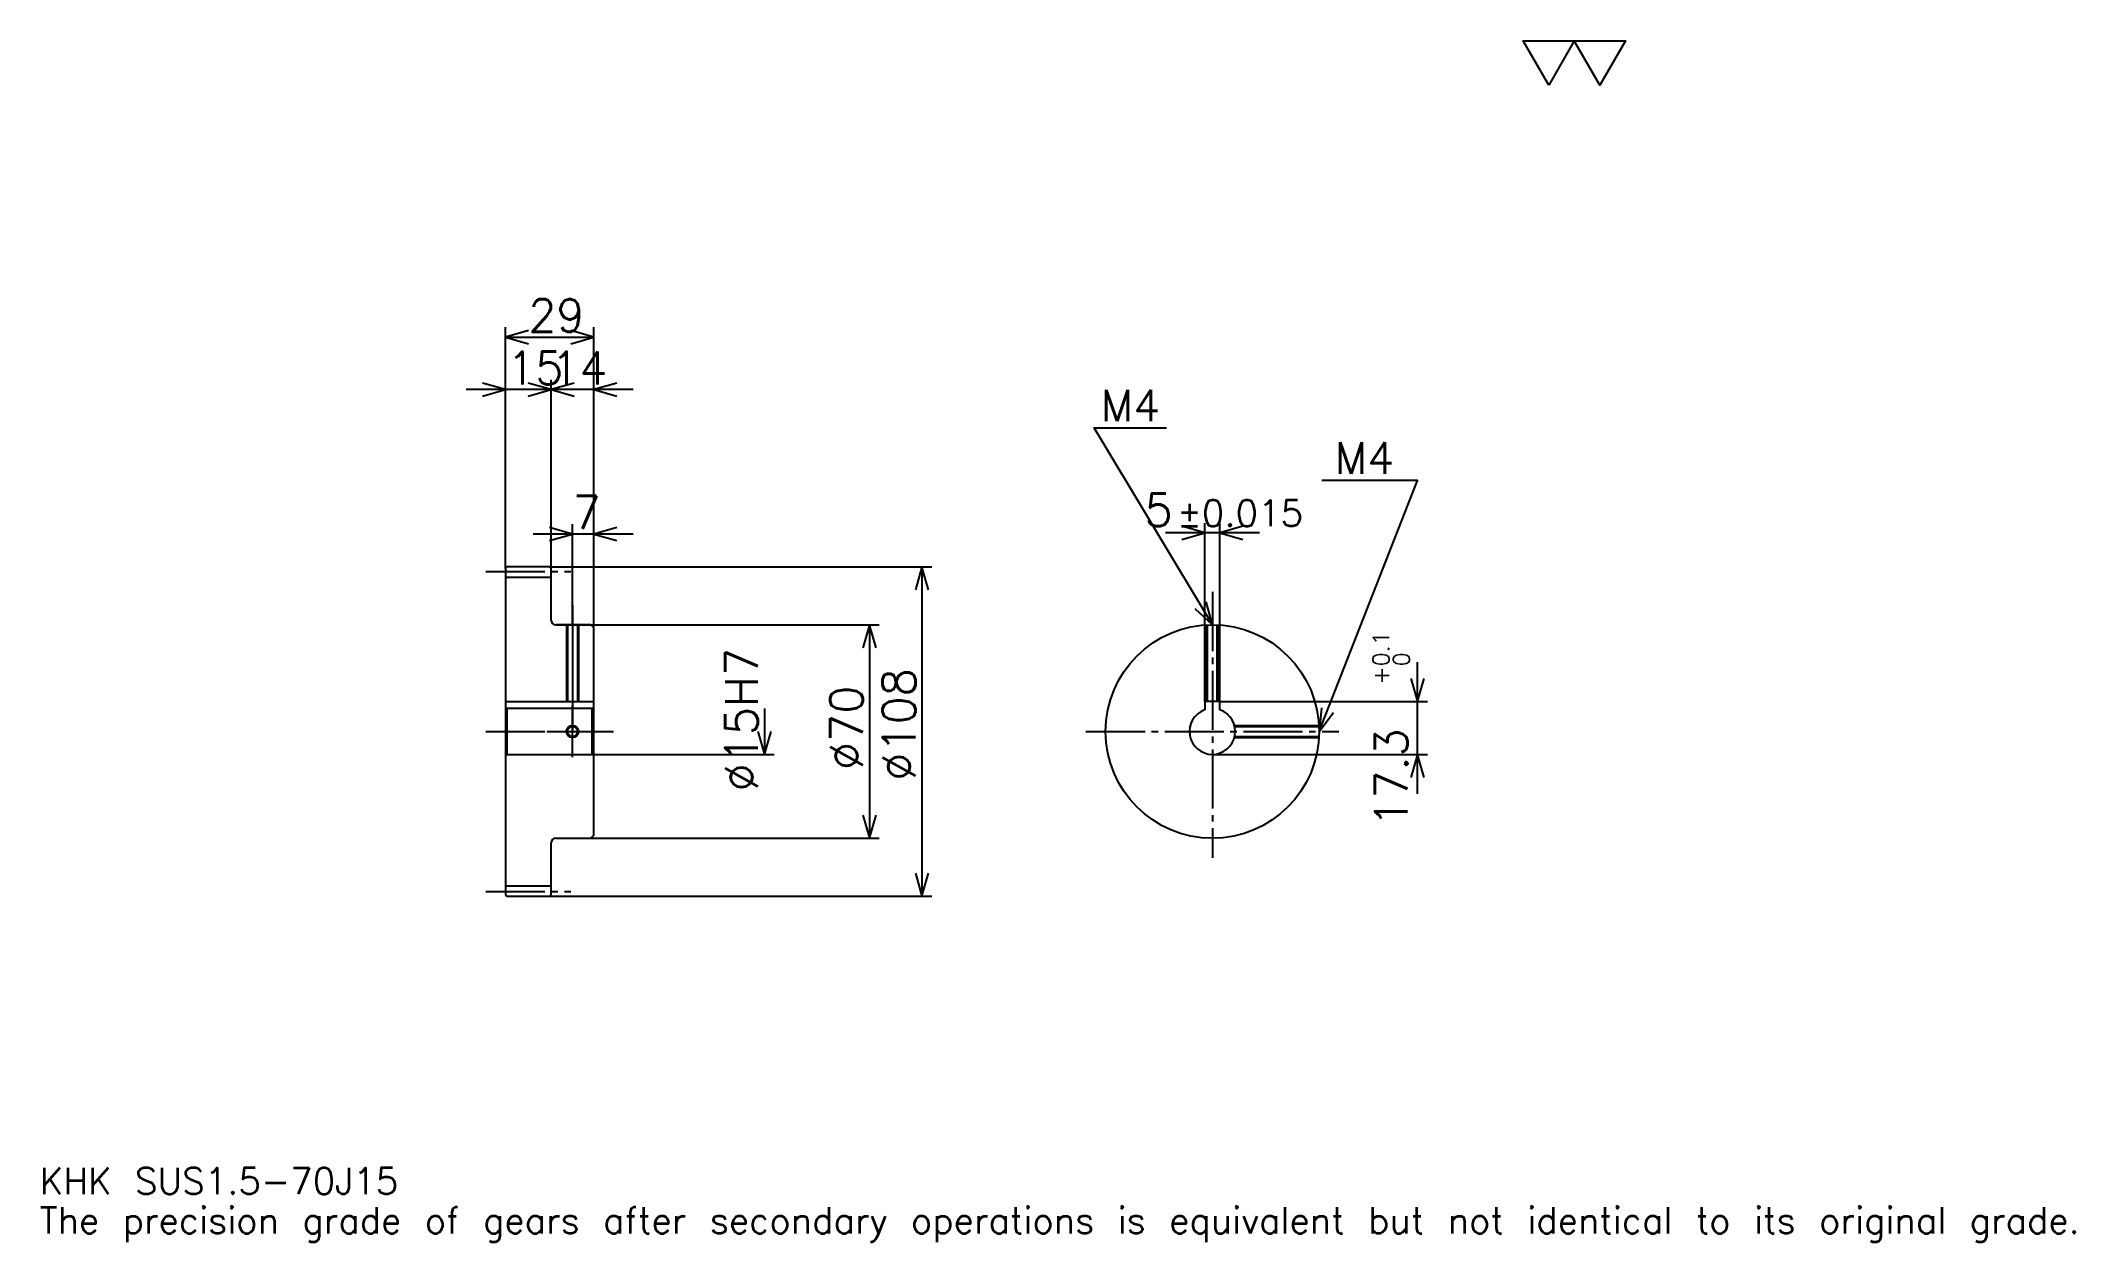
# Model space of a CAD drawing. Extents: x 22 to 689, y 8 to 402.
import ezdxf

# ---------------------------------------------------------------- set-up
doc = ezdxf.new("R2010")
doc.units = 0
doc.linetypes.add('DASHDOT', pattern=[25.826087, 19.369565, -2.152174, 2.152174, -2.152174])
doc.layers.get('0').update_dxf_attribs({"linetype": 'CONTINUOUS'})
doc.layers.add('DASHDOT', color=6, linetype='DASHDOT')
doc.styles.add('KANJI', font='TXT', dxfattribs={"bigfont": 'BIGFONT'})

msp = doc.modelspace()

# ---------------------------------------------------------------- linework, layer by layer
at = {"color": 5}
for p, q in [((174.32608, 229.402176), (174.32608, 307.956512)), ((203.32608, 229.402176), (203.32608, 307.956512)), ((174.32608, 304.728271), (203.32608, 304.728271)), ((202.23912, 287.510864), (161.41304, 287.510864)), ((216.23912, 287.510864), (176.41304, 287.510864)), ((189.32608, 229.402176), (189.32608, 290.739136)), ((196.32608, 229.402176), (196.32608, 243.391312)), ((421.608704, 240.532623), (390.782593, 240.532623)), ((403.695648, 185.202179), (403.695648, 243.76088)), ((408.695648, 185.202179), (408.695648, 243.76088)), ((216.23912, 240.163055), (183.41304, 240.163055)), ((174.32608, 228.902176), (174.32608, 229.402176)), ((188.82608, 229.402176), (203.32608, 229.402176)), ((189.32608, 228.902176), (189.32608, 229.402176)), ((196.32608, 210.402176), (196.32608, 229.402176)), ((196.32608, 210.402176), (196.32608, 229.402176)), ((203.32608, 229.402176), (314.163025, 229.402176)), ((203.32608, 209.402176), (203.32608, 229.402176)), ((310.934784, 229.402176), (310.934784, 121.402176)), ((190.82608, 210.402176), (203.32608, 210.402176)), ((203.32608, 210.402176), (296.945648, 210.402176)), ((293.717377, 210.402176), (293.717377, 140.402176)), ((473.478241, 154.989136), (473.478241, 198.115219)), ((259.282593, 182.902176), (259.282593, 167.902176)), ((408.695648, 185.202179), (476.706512, 185.202179)), ((203.32608, 167.902176), (262.510864, 167.902176)), ((406.195648, 167.902176), (476.706512, 167.902176)), ((190.82608, 140.402176), (203.32608, 140.402176)), ((203.32608, 140.402176), (296.945648, 140.402176)), ((188.82608, 121.402176), (203.32608, 121.402176)), ((203.32608, 121.402176), (314.163025, 121.402176))]:
    msp.add_line(p, q, dxfattribs=at)
at = {"color": 4}
for p, q in [((174.32608, 226.027176), (189.32608, 226.027176)), ((174.32608, 185.202179), (203.32608, 185.202179)), ((174.82608, 182.902176), (174.82608, 167.902176)), ((202.82608, 182.902176), (203.32608, 183.402176)), ((202.82608, 167.902176), (203.32608, 167.402176)), ((174.32608, 124.777176), (189.32608, 124.777176))]:
    msp.add_line(p, q, dxfattribs=at)
at = {"color": 7}
msp.add_lwpolyline([(516.521729, 387.391296), (508.128235, 401.940002), (541.702148, 401.940002), (533.308716, 387.391296), (524.915222, 401.940002), (516.521729, 387.391296)], dxfattribs=at)
at = {"color": 5}
for points in [[(181.858688, 306.880432), (174.32608, 304.728271), (181.858688, 302.57608)], [(195.793472, 302.57608), (203.32608, 304.728271), (195.793472, 306.880432)], [(166.793472, 285.358704), (174.32608, 287.510864), (166.793472, 289.663055)], [(181.793472, 285.358704), (189.32608, 287.510864), (181.793472, 289.663055)], [(196.858688, 289.663055), (189.32608, 287.510864), (196.858688, 285.358704)], [(210.858688, 289.663055), (203.32608, 287.510864), (210.858688, 285.358704)], [(406.195648, 210.402176), (367.456512, 274.967407), (391.130432, 274.967407)], [(441.195648, 175.402176), (473.478241, 257.75), (442.056519, 257.75)], [(188.793472, 238.010864), (196.32608, 240.163055), (188.793472, 242.315216)], [(210.858688, 242.315216), (203.32608, 240.163055), (210.858688, 238.010864)], [(396.163025, 238.380432), (403.695648, 240.532623), (396.163025, 242.684784)], [(416.228271, 242.684784), (408.695648, 240.532623), (416.228271, 238.380432)], [(313.086975, 221.869568), (310.934784, 229.402176), (308.782593, 221.869568)], [(400.47467, 215.754059), (406.195648, 210.402176), (404.165619, 217.968628)], [(295.869568, 202.869568), (293.717377, 210.402176), (291.565216, 202.869568)], [(471.32608, 192.734787), (473.478241, 185.202179), (475.630402, 192.734787)], [(441.941223, 183.200653), (441.195648, 175.402176), (445.948639, 181.629639)], [(257.130432, 175.434784), (259.282593, 167.902176), (261.434784, 175.434784)], [(475.630402, 160.369568), (473.478241, 167.902176), (471.32608, 160.369568)], [(291.565216, 147.934784), (293.717377, 140.402176), (295.869568, 147.934784)], [(308.782593, 128.934784), (310.934784, 121.402176), (313.086975, 128.934784)]]:
    msp.add_lwpolyline(points, dxfattribs=at)
at = {"color": 4}
for points in [[(189.32608, 211.902176), (189.32608, 228.902176), (188.82608, 229.402176), (174.82608, 229.402176), (174.32608, 228.902176), (174.32608, 167.402176)], [(190.82608, 140.402176), (202.32608, 140.402176), (203.32608, 141.402176), (203.32608, 209.402176), (202.32608, 210.402176), (190.82608, 210.402176)], [(194.32608, 210.402176), (194.32608, 185.202179)], [(194.706085, 210.402176), (194.706085, 185.202179)], [(197.946075, 210.402176), (197.946075, 185.202179)], [(198.32608, 210.402176), (198.32608, 185.202179)], [(404.195648, 185.202179), (404.195648, 210.344986)], [(404.575653, 185.202179), (404.575653, 210.36467)], [(407.815643, 185.202179), (407.815643, 210.36467)], [(408.195648, 185.202179), (408.195648, 210.344986)], [(174.32608, 167.402176), (174.82608, 167.902176), (202.82608, 167.902176), (202.82608, 182.902176), (174.82608, 182.902176), (174.32608, 183.402176)], [(408.695648, 182.473236), (408.695648, 185.202179), (403.695648, 185.202179), (403.695648, 182.473236)], [(413.424072, 177.402176), (441.138458, 177.402176)], [(413.518616, 177.022171), (441.158142, 177.022171)], [(413.518616, 173.782181), (441.158142, 173.782181)], [(174.32608, 167.402176), (174.32608, 121.902176), (174.82608, 121.402176), (188.82608, 121.402176), (189.32608, 121.902176), (189.32608, 138.902176)], [(413.424072, 173.402176), (441.138458, 173.402176)]]:
    msp.add_lwpolyline(points, dxfattribs=at)
for centre, radius in [((406.195648, 175.402176), 35), ((196.32608, 175.402176), 1.62)]:
    msp.add_circle(centre, radius, dxfattribs=at)
at = {"color": 7}
msp.add_circle((196.32608, 175.402176), 2, dxfattribs=at)
at = {"color": 4}
for centre, radius, start, end in [((190.82608, 211.902176), 1.5, 180, 270), ((406.195648, 175.402176), 7.5, 109.471220943, 70.528779057), ((190.82608, 138.902176), 1.5, 90, 180)]:
    msp.add_arc(centre, radius, start, end, dxfattribs=at)
at = {"layer": 'DASHDOT', "color": 7}
for p, q in [((167.869553, 227.902176), (195.782608, 227.902176)), ((406.195648, 221.16304), (406.195648, 133.945648)), ((196.32608, 210.402176), (196.32608, 175.402176)), ((167.869553, 175.402176), (209.782593, 175.402176)), ((364.739136, 175.402176), (447.652161, 175.402176)), ((167.869553, 122.902176), (195.782608, 122.902176))]:
    msp.add_line(p, q, dxfattribs=at)
for points in [[(196.32608, 216.858704), (196.32608, 178.745651)], [(196.32608, 166.945648), (196.32608, 183.858704)], [(187.869553, 175.402176), (204.782608, 175.402176)]]:
    msp.add_lwpolyline(points, dxfattribs=at)

# ---------------------------------------------------------------- texts
at = {"color": 7, "style": 'KANJI'}
for s, height, p in [('29', 10.76087, (181.831512, 306.450012)), ('15', 10.76087, (174.831512, 289.232605)), ('14', 10.76087, (189.331512, 289.232605)), ('M4', 10.330435, (369.608704, 277.119568)), ('M4', 10.330435, (446.36087, 259.902161)), ('7', 10.76087, (196.328796, 241.884796)), ('5', 10.76087, (383.983093, 242.684784)), ('%%p0.015', 8.608696, (394.63501, 242.684784)), ('KHK SUS1.5-70J15', 8.608696, (21.52174, 23.673914)), ('The precision grade of gears after secondary operations is equivalent but not identical to its original grade.', 8.608696, (21.52174, 10.76087))]:
    msp.add_text(s, height=height, dxfattribs=at).set_placement(p)
for s, height, p in [('%%c15H7', 10.76087, (257.130432, 155.763596)), ('0.1', 5.380435, (464.223907, 196.742477)), ('0', 5.380435, (470.89563, 196.742477)), ('%%c108', 10.76087, (308.782593, 159.260864)), ('+', 5.380435, (464.223907, 190.716385)), ('%%c70', 10.76087, (291.565216, 162.758148)), ('17.3', 10.76087, (470.249969, 144.139084))]:
    msp.add_text(s, height=height, rotation=90, dxfattribs=at).set_placement(p)

doc.saveas('drawing.dxf')
